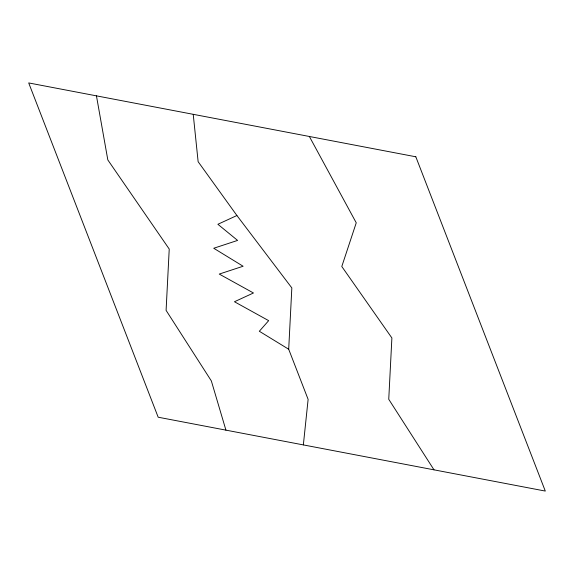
<?xml version="1.0" encoding="UTF-8"?>
<svg xmlns="http://www.w3.org/2000/svg" width="574" height="574" viewBox="0 0 574 574"><rect width="100%" height="100%" fill="white"/><g stroke="black" fill="none" stroke-linecap="round" stroke-linejoin="round"><path stroke-width="0.86" d="M303.352 444.907L308.123 399.382L288.7 349.243L291.836 287.926L236.911 215.523L198.13 161.689L193.223 114.319M236.911 215.523L217.89 224.283L237.593 240.42L213.736 248.255L243.111 266.243L219.254 274.071L253.464 292.984L234.45 301.737L268.668 320.651L259.326 331.255L288.7 349.243M434.001 469.841L388.749 399.289L391.891 337.971L341.795 266.494L356.246 222.82L309.364 136.476M225.926 430.141L211.347 380.921L166.094 310.369L169.23 249.051L107.826 159.938L96.446 95.851M415.82 156.788L28.7 82.929L158.18 417.212L545.3 491.071L415.82 156.788"/></g></svg>
